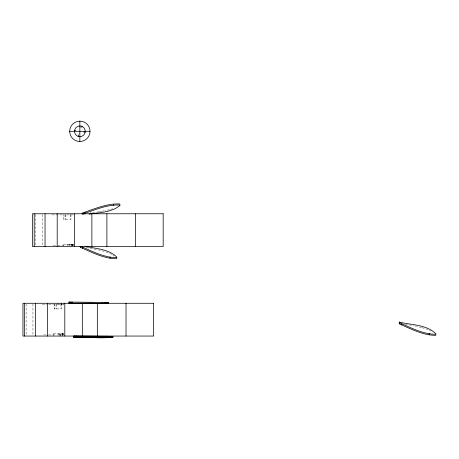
<?xml version="1.0" encoding="UTF-8"?>
<svg xmlns="http://www.w3.org/2000/svg" width="459" height="459" viewBox="0 0 459 459"><rect width="100%" height="100%" fill="white"/><g stroke="black" fill="none" stroke-linecap="round" stroke-linejoin="round"><path stroke-width="0.34" stroke-dasharray="2.29 1.72" d="M78.879 134.516L79.269 133.236M110.739 209.327L112.748 208.753M109.403 209.677L105.059 210.675M99.5 211.719L101.353 211.324M101.973 211.192L104.44 210.779M98.92 211.8L90.308 212.861M82.132 214.852L84.858 214.588M51.982 214.898L63.199 214.898M66.928 214.898L73.727 214.898M53.261 245.404L56.658 245.404M57.845 245.404L64.478 245.404M42.423 304.415L47.346 304.415M48.717 304.415L53.64 304.415M63.818 304.415L57.369 304.415L57.369 303.284M63.818 333.791L53.496 333.791L53.496 334.921M43.703 334.921L47.191 334.921M48.522 334.921L54.914 334.921M86.263 247.579L97.486 249.65L105.231 251.704M405.337 324.186L413.708 325.661M414.85 325.901L416.56 326.263M421.402 327.502L417.162 326.429M422.01 327.646L429.452 330.055L431.041 331.008M105.874 251.905L111.967 254.401M112.989 255.164L114.084 256.03M73.377 245.404L73.377 244.274L63.055 244.274L63.055 245.404M73.268 244.274L73.268 245.404M72.706 244.274L72.706 245.404M72.631 244.274L72.631 245.404M72.252 244.274L72.252 245.404M72.109 244.274L72.109 245.404M71.908 244.274L71.908 245.404M71.793 244.274L71.793 245.404M71.593 244.274L71.593 245.404M71.524 244.274L71.524 245.404M70.938 214.473L70.938 219.419L63.749 219.419L63.749 214.473M70.537 214.473L70.537 219.419M70.284 244.274L70.284 245.404M69.825 244.274L69.825 245.404M69.424 244.274L69.424 245.404M68.747 244.274L68.747 245.404M67.84 244.274L67.84 245.404M67.559 244.274L67.559 245.404M65.918 214.473L65.918 219.419M65.568 214.473L65.568 219.419M64.053 214.473L64.053 219.419M63.56 303.284L63.56 304.415M63.319 244.274L63.319 245.404M63.147 333.791L63.147 334.921M63.072 333.791L63.072 334.921M62.694 333.791L62.694 334.921M62.55 333.791L62.55 336.051M62.349 333.791L62.349 336.051M62.235 333.791L62.235 334.921M62.034 333.791L62.034 334.921M61.959 333.791L61.959 334.921M61.718 303.284L61.718 304.415M61.604 303.284L61.604 304.415M61.403 303.284L61.38 308.936L54.185 308.936L54.185 303.99M61.334 303.284L61.334 304.415M60.978 303.99L60.978 308.936M60.726 333.791L60.726 336.051M60.267 333.791L60.267 336.051M60.095 303.284L60.095 304.415M59.859 333.791L59.859 334.921M59.188 333.791L59.188 336.051M58.557 303.284L58.557 304.415M58.276 333.791L58.276 334.921M57.995 333.791L57.995 334.921M57.65 303.284L57.65 304.415M56.359 303.99L56.359 308.936M56.009 303.99L56.009 308.936M54.495 303.99L54.495 308.936M53.76 333.791L53.76 336.051M42.509 214.479L42.509 245.823M35.664 214.479L35.664 246.535M32.95 303.996L32.95 335.34M26.106 303.996L26.106 335.34M72.459 245.404L72.459 244.274L72.43 245.404M62.9 334.921L62.9 333.791L62.872 334.921"/><path stroke-width="0.69" d="M104.83 302.682L108.548 302.47L69.745 302.079L68.89 302.154L68.867 303.284L91.014 303.158L108.462 303.651M69.716 303.204L69.745 302.079M72.178 303.187L72.206 302.056M73.417 337.181L95.564 337.055L113.075 337.497L101.812 337.835L73.417 337.181L73.446 336.051L74.295 335.971L113.103 336.367L110.82 336.499M74.272 337.101L74.295 335.971M76.733 337.084L76.756 335.954M102.179 303.33L102.208 302.206M106.735 337.227L106.758 336.103M116.758 258.394L116.638 258.721C104.004 258.773 91.886 252.352 80.52 247.344L80.738 246.271C92.104 251.285 104.222 257.706 116.856 257.648L116.976 257.321C108.852 248.835 95.822 248.801 85.087 246.259M82.649 248.353L82.867 247.286M109.994 258.17L110.212 257.103M399.336 322.075L399.812 322.878C411.178 327.892 423.296 334.313 435.93 334.261L436.05 333.934C426.629 324.41 411.465 325.144 399.336 322.075L399.118 323.147L399.594 323.951C410.96 328.965 423.078 335.386 435.711 335.334L435.832 335.001M399.594 323.951L399.812 322.878M401.723 324.966L401.941 323.893M429.067 334.783L429.285 333.71M78.294 136.432L78.684 135.153M81.019 127.487L81.409 126.208M81.966 213.768L82.591 213.01C94.479 208.885 107.102 203.274 119.856 203.98L119.908 204.307M89.069 214.106C99.574 212.5 111.526 212.528 120.069 205.391L120.017 205.064C107.263 204.358 94.64 209.97 82.752 214.095L82.591 213.01M69.682 131.32L90.021 131.32A10.167 10.167 0 0 0 74.771 122.513A10.167 10.167 0 0 0 74.771 140.127A10.167 10.167 0 0 0 90.021 131.32M73.675 303.428L80.669 303.629M68.89 302.154L71.598 302.24M74.536 130.436L75.867 130.66M83.842 131.985L85.167 132.203M80.044 246.535L80.52 247.344M113.298 204.146L113.465 205.23M84.852 212.144L85.013 213.228M135.577 213.768L135.577 246.535M126.018 303.284L126.018 336.051M106.89 213.768L106.89 246.535M97.331 303.284L97.331 336.051M91.886 213.768L91.886 246.535M82.322 303.284L82.322 336.051M79.855 121.153L79.855 141.492M74.364 213.768L74.364 246.535M64.805 303.284L64.805 336.051M57.203 213.768L57.203 246.535M47.638 303.284L47.638 336.051M45.051 213.768L45.051 246.535M35.492 303.284L35.492 336.051M34.218 213.768L34.218 246.535M24.66 303.284L24.66 336.051M163.174 213.768L32.509 213.768L32.509 246.535L163.174 246.535L163.174 213.768M153.616 303.284L22.95 303.284L22.95 336.051L153.616 336.051L153.616 303.284M82.081 126.414L80.738 126.007A5.388 5.388 0 0 0 77.623 136.225L78.971 136.639A5.388 5.388 0 0 0 82.081 126.414"/></g></svg>
